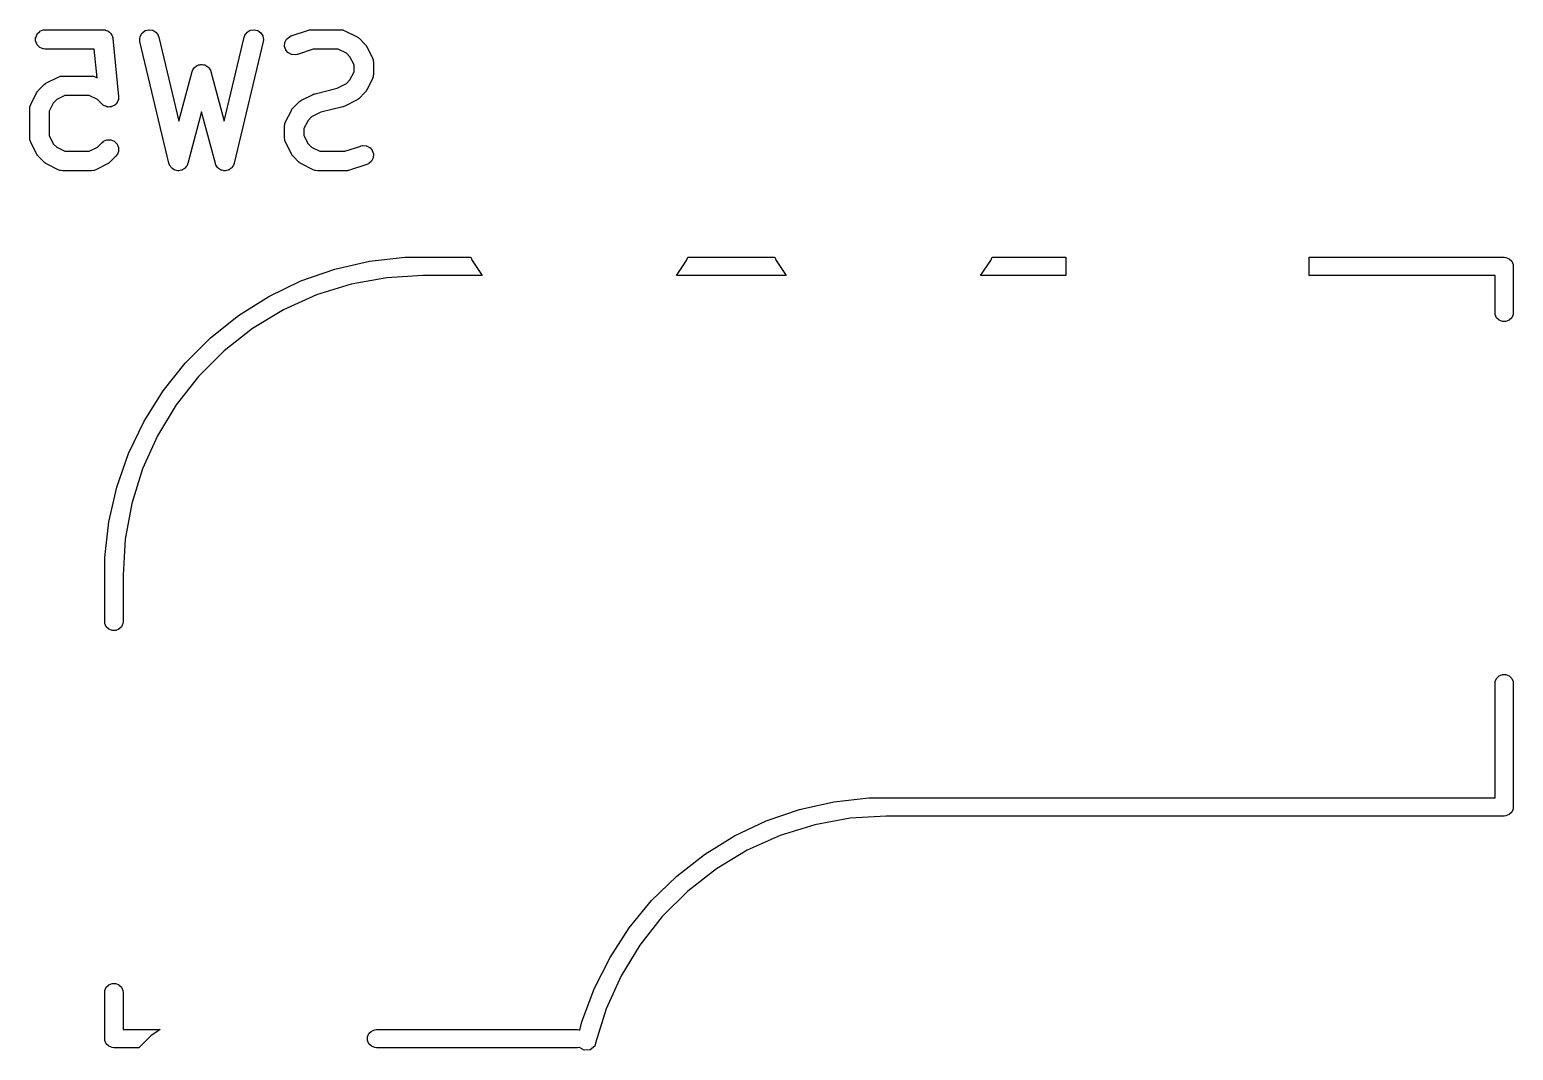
# Model space of a CAD drawing. Header units: millimetres. Extents: x 73.1 to 170.6, y -160.7 to -95.4.
# Drawn here: x 110.94 to 123.14, y -130.84 to -122.45 of the extents above; entities that cross this region are included whole.
import ezdxf

# ---------------------------------------------------------------- set-up
doc = ezdxf.new("R2010")
doc.units = ezdxf.units.MM
doc.layers.add('B.Silkscreen', color=31, linetype='CONTINUOUS', true_color=0xe8b2a7)

msp = doc.modelspace()

# ---------------------------------------------------------------- linework, layer by layer
at = {"layer": 'B.Silkscreen', "linetype": 'CONTINUOUS'}
for p, q in [((111.024398, -122.46344), (111.051434, -122.452241)), ((111.051434, -122.452241), (111.052857, -122.451884)), ((111.052857, -122.451884), (111.067489, -122.450443)), ((111.067489, -122.450443), (111.067979, -122.450419)), ((111.067979, -122.450419), (111.544169, -122.450419)), ((111.544169, -122.450419), (111.544658, -122.450443)), ((111.544658, -122.450443), (111.549579, -122.450926)), ((111.549579, -122.450926), (111.550914, -122.450794)), ((111.550914, -122.450794), (111.552851, -122.450981)), ((111.552851, -122.450981), (111.554172, -122.451378)), ((111.554172, -122.451378), (111.559292, -122.451884)), ((111.559292, -122.451884), (111.560714, -122.452241)), ((111.560714, -122.452241), (111.570601, -122.456336)), ((111.570601, -122.456336), (111.58087, -122.459435)), ((111.58087, -122.459435), (111.582591, -122.460352)), ((111.582591, -122.460352), (111.584943, -122.462276)), ((111.584943, -122.462276), (111.587751, -122.46344)), ((111.867212, -122.475355), (111.890919, -122.458198)), ((111.890919, -122.458198), (111.892692, -122.457385)), ((111.892692, -122.457385), (111.92116, -122.450607)), ((111.92116, -122.450607), (111.92311, -122.450534)), ((111.92311, -122.450534), (111.952005, -122.455167)), ((111.952005, -122.455167), (111.953833, -122.455846)), ((111.953833, -122.455846), (111.978755, -122.471182)), ((112.728631, -122.471182), (112.753553, -122.455846)), ((112.753553, -122.455846), (112.755381, -122.455167)), ((112.755381, -122.455167), (112.784276, -122.450534)), ((112.784276, -122.450534), (112.786226, -122.450607)), ((112.786226, -122.450607), (112.814694, -122.457385)), ((112.814694, -122.457385), (112.816467, -122.458198)), ((112.816467, -122.458198), (112.840174, -122.475355)), ((113.0903, -122.502144), (113.233156, -122.454525)), ((113.233156, -122.454525), (113.233628, -122.454393)), ((113.233628, -122.454393), (113.240465, -122.452837)), ((113.240465, -122.452837), (113.24191, -122.45224)), ((113.24191, -122.45224), (113.243332, -122.451884)), ((113.243332, -122.451884), (113.245674, -122.451652)), ((113.245674, -122.451652), (113.247967, -122.451132)), ((113.247967, -122.451132), (113.249428, -122.451021)), ((113.249428, -122.451021), (113.250976, -122.45113)), ((113.250976, -122.45113), (113.257965, -122.450443)), ((113.257965, -122.450443), (113.258455, -122.450419)), ((113.258455, -122.450419), (113.49655, -122.450419)), ((113.49655, -122.450419), (113.49704, -122.450443)), ((113.49704, -122.450443), (113.511672, -122.451884)), ((113.511672, -122.451884), (113.513095, -122.452241)), ((113.513095, -122.452241), (113.514834, -122.452961)), ((113.514834, -122.452961), (113.516713, -122.453095)), ((113.516713, -122.453095), (113.518146, -122.453412)), ((113.518146, -122.453412), (113.531878, -122.458667)), ((113.531878, -122.458667), (113.532327, -122.458865)), ((113.532327, -122.458865), (113.627565, -122.506484)), ((110.98942, -122.515787), (110.989801, -122.513874)), ((110.98942, -122.545051), (110.98942, -122.515787)), ((110.989801, -122.546964), (110.98942, -122.545051)), ((110.989801, -122.513874), (111.001, -122.486838)), ((111.001, -122.574), (110.989801, -122.546964)), ((111.001, -122.486838), (111.002083, -122.485215)), ((111.002083, -122.575623), (111.001, -122.574)), ((111.002083, -122.485215), (111.022775, -122.464523)), ((111.022775, -122.596315), (111.002083, -122.575623)), ((111.022775, -122.464523), (111.024398, -122.46344)), ((111.587751, -122.46344), (111.589373, -122.464523)), ((111.589373, -122.464523), (111.596954, -122.472104)), ((111.596954, -122.472104), (111.605239, -122.478883)), ((111.605239, -122.478883), (111.606479, -122.48039)), ((111.606479, -122.48039), (111.607912, -122.483062)), ((111.607912, -122.483062), (111.610065, -122.485215)), ((111.610065, -122.485215), (111.611148, -122.486838)), ((111.611148, -122.486838), (111.615244, -122.49673)), ((111.615244, -122.49673), (111.620313, -122.506176)), ((111.620313, -122.506176), (111.62081, -122.507558)), ((111.62081, -122.507558), (111.621821, -122.512604)), ((111.621821, -122.512604), (111.622347, -122.513873)), ((111.622347, -122.513873), (111.622728, -122.515787)), ((111.622728, -122.515787), (111.622728, -122.517128)), ((111.622728, -122.517128), (111.623699, -122.521973)), ((111.623699, -122.521973), (111.623772, -122.522458)), ((111.623772, -122.522458), (111.671391, -122.998648)), ((111.84522, -122.533899), (111.845237, -122.532431)), ((111.847208, -122.548467), (111.84522, -122.533899)), ((111.845237, -122.532431), (111.84987, -122.503536)), ((111.847298, -122.548949), (111.847208, -122.548467)), ((112.085393, -123.548949), (111.847298, -122.548949)), ((111.84987, -122.503536), (111.850549, -122.501708)), ((111.850549, -122.501708), (111.865885, -122.476786)), ((111.865885, -122.476786), (111.867212, -122.475355)), ((111.978755, -122.471182), (111.980186, -122.472509)), ((111.980186, -122.472509), (111.997343, -122.496216)), ((111.997343, -122.496216), (111.998019, -122.497518)), ((111.998019, -122.497518), (112.002809, -122.511418)), ((112.002809, -122.511418), (112.002946, -122.511889)), ((112.002946, -122.511889), (112.167607, -123.203469)), ((112.539777, -123.203469), (112.70444, -122.511889)), ((112.860088, -122.548948), (112.621993, -123.548949)), ((112.70444, -122.511889), (112.704577, -122.511418)), ((112.704577, -122.511418), (112.709367, -122.497518)), ((112.709367, -122.497518), (112.710043, -122.496216)), ((112.710043, -122.496216), (112.7272, -122.472509)), ((112.7272, -122.472509), (112.728631, -122.471182)), ((112.840174, -122.475355), (112.841501, -122.476786)), ((112.841501, -122.476786), (112.856837, -122.501708)), ((112.856837, -122.501708), (112.857516, -122.503536)), ((112.857516, -122.503536), (112.862149, -122.532431)), ((112.860178, -122.548466), (112.860088, -122.548948)), ((112.862166, -122.533899), (112.860178, -122.548466)), ((112.862149, -122.532431), (112.862166, -122.533899)), ((113.0362, -122.587063), (113.038275, -122.557873)), ((113.038275, -122.557873), (113.03879, -122.555992)), ((113.03879, -122.555992), (113.051876, -122.529819)), ((113.051876, -122.529819), (113.053072, -122.528278)), ((113.053072, -122.528278), (113.075179, -122.509104)), ((113.075179, -122.509104), (113.076417, -122.508315)), ((113.076417, -122.508315), (113.089843, -122.502321)), ((113.089843, -122.502321), (113.0903, -122.502144)), ((113.627565, -122.506484), (113.627992, -122.506724)), ((113.627992, -122.506724), (113.633933, -122.510462)), ((113.633933, -122.510462), (113.635371, -122.511059)), ((113.635371, -122.511059), (113.636629, -122.511814)), ((113.636629, -122.511814), (113.638439, -122.5133)), ((113.638439, -122.5133), (113.640435, -122.514556)), ((113.640435, -122.514556), (113.64155, -122.515512)), ((113.64155, -122.515512), (113.642573, -122.516692)), ((113.642573, -122.516692), (113.647993, -122.52114)), ((113.647993, -122.52114), (113.648357, -122.521469)), ((113.648357, -122.521469), (113.695976, -122.569088)), ((113.695976, -122.569088), (113.696305, -122.569452)), ((113.696305, -122.569452), (113.700754, -122.574874)), ((113.700754, -122.574874), (113.701933, -122.575896)), ((113.701933, -122.575896), (113.702889, -122.577011)), ((113.702889, -122.577011), (113.704141, -122.579001)), ((113.704141, -122.579001), (113.705631, -122.580816)), ((113.705631, -122.580816), (113.706386, -122.582075)), ((113.706386, -122.582075), (113.70698, -122.583509)), ((113.70698, -122.583509), (113.710721, -122.589453)), ((111.024398, -122.597398), (111.022775, -122.596315)), ((111.051434, -122.608597), (111.024398, -122.597398)), ((111.052857, -122.608954), (111.051434, -122.608597)), ((111.067489, -122.610395), (111.052857, -122.608954)), ((111.067979, -122.610419), (111.067489, -122.610395)), ((111.47177, -122.610419), (111.067979, -122.610419)), ((111.495235, -122.84508), (111.47177, -122.610419)), ((113.036444, -122.588999), (113.0362, -122.587063)), ((113.045698, -122.616762), (113.036444, -122.588999)), ((113.046664, -122.618457), (113.045698, -122.616762)), ((113.065838, -122.640564), (113.046664, -122.618457)), ((113.067379, -122.64176), (113.065838, -122.640564)), ((113.093552, -122.654846), (113.067379, -122.64176)), ((113.095433, -122.655361), (113.093552, -122.654846)), ((113.124623, -122.657436), (113.095433, -122.655361)), ((113.126087, -122.657325), (113.124623, -122.657436)), ((113.140424, -122.654065), (113.126087, -122.657325)), ((113.140896, -122.653932), (113.140424, -122.654065)), ((113.271435, -122.610419), (113.140896, -122.653932)), ((113.477665, -122.610419), (113.271435, -122.610419)), ((113.544397, -122.643785), (113.477665, -122.610419)), ((113.57366, -122.673048), (113.544397, -122.643785)), ((113.607026, -122.73978), (113.57366, -122.673048)), ((113.710721, -122.589453), (113.710961, -122.58988)), ((113.710961, -122.58988), (113.75858, -122.685118)), ((113.75858, -122.685118), (113.758778, -122.685567)), ((113.758778, -122.685567), (113.764033, -122.699298)), ((113.764033, -122.699298), (113.76435, -122.700731)), ((113.76435, -122.700731), (113.764483, -122.70261)), ((113.764483, -122.70261), (113.765204, -122.70435)), ((113.765204, -122.70435), (113.765561, -122.705773)), ((113.765561, -122.705773), (113.767002, -122.720405)), ((112.167607, -123.203469), (112.276394, -122.79552)), ((112.276394, -122.79552), (112.276543, -122.795053)), ((112.276543, -122.795053), (112.277629, -122.792154)), ((112.277629, -122.792154), (112.277746, -122.791279)), ((112.277746, -122.791279), (112.278374, -122.789437)), ((112.278374, -122.789437), (112.279155, -122.788085)), ((112.279155, -122.788085), (112.281707, -122.781285)), ((112.281707, -122.781285), (112.282418, -122.780002)), ((112.282418, -122.780002), (112.288238, -122.772397)), ((112.288238, -122.772397), (112.293037, -122.76411)), ((112.293037, -122.76411), (112.294324, -122.762645)), ((112.294324, -122.762645), (112.297654, -122.760095)), ((112.297654, -122.760095), (112.300205, -122.756764)), ((112.300205, -122.756764), (112.301669, -122.755477)), ((112.301669, -122.755477), (112.309957, -122.750677)), ((112.309957, -122.750677), (112.317563, -122.744857)), ((112.317563, -122.744857), (112.319313, -122.743997)), ((112.319313, -122.743997), (112.323363, -122.742916)), ((112.323363, -122.742916), (112.326996, -122.740814)), ((112.326996, -122.740814), (112.328841, -122.740186)), ((112.328841, -122.740186), (112.338338, -122.738923)), ((112.338338, -122.738923), (112.34759, -122.736457)), ((112.34759, -122.736457), (112.349536, -122.736332)), ((112.349536, -122.736332), (112.353689, -122.736883)), ((112.353689, -122.736883), (112.357851, -122.736331)), ((112.357851, -122.736331), (112.359797, -122.736456)), ((112.359797, -122.736456), (112.369057, -122.738925)), ((112.369057, -122.738925), (112.378545, -122.740186)), ((112.378545, -122.740186), (112.380391, -122.740815)), ((112.380391, -122.740815), (112.384016, -122.742913)), ((112.384016, -122.742913), (112.388073, -122.743996)), ((112.388073, -122.743996), (112.389823, -122.744857)), ((112.389823, -122.744857), (112.397428, -122.750678)), ((112.397428, -122.750678), (112.405716, -122.755477)), ((112.405716, -122.755477), (112.407182, -122.756765)), ((112.407182, -122.756765), (112.409731, -122.760096)), ((112.409731, -122.760096), (112.413061, -122.762645)), ((112.413061, -122.762645), (112.414349, -122.76411)), ((112.414349, -122.76411), (112.419146, -122.772395)), ((112.419146, -122.772395), (112.424969, -122.780003)), ((112.424969, -122.780003), (112.42568, -122.781286)), ((112.42568, -122.781286), (112.428228, -122.788081)), ((112.428228, -122.788081), (112.429011, -122.789433)), ((112.429011, -122.789433), (112.429641, -122.791282)), ((112.429641, -122.791282), (112.429757, -122.792161)), ((112.429757, -122.792161), (112.430842, -122.795052)), ((112.430842, -122.795052), (112.430992, -122.79552)), ((112.430992, -122.79552), (112.539777, -123.203469)), ((113.57366, -122.86398), (113.607026, -122.797248)), ((113.607026, -122.797248), (113.607026, -122.73978)), ((113.767002, -122.816623), (113.765561, -122.831255)), ((113.767002, -122.720405), (113.767026, -122.720895)), ((113.767026, -122.816133), (113.767002, -122.816623)), ((113.767026, -122.720895), (113.767026, -122.816133)), ((111.006629, -122.955827), (111.011081, -122.950404)), ((111.011081, -122.950404), (111.01141, -122.95004)), ((111.01141, -122.95004), (111.059029, -122.902421)), ((111.059029, -122.902421), (111.059393, -122.902092)), ((111.059393, -122.902092), (111.064816, -122.89764)), ((111.064816, -122.89764), (111.065838, -122.896463)), ((111.065838, -122.896463), (111.06695, -122.895509)), ((111.06695, -122.895509), (111.068942, -122.894254)), ((111.068942, -122.894254), (111.070758, -122.892765)), ((111.070758, -122.892765), (111.072014, -122.892012)), ((111.072014, -122.892012), (111.073448, -122.891416)), ((111.073448, -122.891416), (111.079394, -122.887676)), ((111.079394, -122.887676), (111.079821, -122.887436)), ((111.079821, -122.887436), (111.175059, -122.839817)), ((111.175059, -122.839817), (111.175508, -122.839619)), ((111.175508, -122.839619), (111.189239, -122.834364)), ((111.189239, -122.834364), (111.19067, -122.834047)), ((111.19067, -122.834047), (111.19255, -122.833912)), ((111.19255, -122.833912), (111.194292, -122.833192)), ((111.194292, -122.833192), (111.195714, -122.832836)), ((111.195714, -122.832836), (111.210346, -122.831395)), ((111.210346, -122.831395), (111.210836, -122.831371)), ((111.210836, -122.831371), (111.448931, -122.831371)), ((111.448931, -122.831371), (111.449421, -122.831395)), ((111.449421, -122.831395), (111.464053, -122.832836)), ((111.464053, -122.832836), (111.465476, -122.833193)), ((111.465476, -122.833193), (111.467215, -122.833913)), ((111.467215, -122.833913), (111.469094, -122.834047)), ((111.469094, -122.834047), (111.470527, -122.834364)), ((111.470527, -122.834364), (111.484259, -122.839619)), ((111.484259, -122.839619), (111.484708, -122.839817)), ((111.484708, -122.839817), (111.495235, -122.84508)), ((113.286671, -122.976616), (113.468631, -122.931125)), ((113.468631, -122.931125), (113.544397, -122.893242)), ((113.544397, -122.893242), (113.57366, -122.86398)), ((113.71072, -122.947576), (113.706982, -122.953512)), ((113.710961, -122.947148), (113.71072, -122.947576)), ((113.75858, -122.85191), (113.710961, -122.947148)), ((113.758778, -122.851461), (113.75858, -122.85191)), ((113.764033, -122.83773), (113.758778, -122.851461)), ((113.76435, -122.836297), (113.764033, -122.83773)), ((113.764483, -122.834417), (113.76435, -122.836297)), ((113.765204, -122.832679), (113.764483, -122.834417)), ((113.765561, -122.831255), (113.765204, -122.832679)), ((110.943353, -123.080251), (110.948608, -123.066519)), ((110.948608, -123.066519), (110.948806, -123.06607)), ((110.948806, -123.06607), (110.996425, -122.970832)), ((110.996425, -122.970832), (110.996665, -122.970405)), ((110.996665, -122.970405), (111.000405, -122.964459)), ((111.000405, -122.964459), (111.001001, -122.963025)), ((111.001001, -122.963025), (111.001754, -122.961769)), ((111.001754, -122.961769), (111.003243, -122.959953)), ((111.003243, -122.959953), (111.004498, -122.957961)), ((111.004498, -122.957961), (111.005452, -122.956849)), ((111.005452, -122.956849), (111.006629, -122.955827)), ((111.133726, -123.054), (111.10036, -123.120732)), ((111.162989, -123.024737), (111.133726, -123.054)), ((111.229721, -122.991371), (111.162989, -123.024737)), ((111.430046, -122.991371), (111.229721, -122.991371)), ((111.496778, -123.024737), (111.430046, -122.991371)), ((111.535219, -123.063178), (111.496778, -123.024737)), ((111.535583, -123.063507), (111.535219, -123.063178)), ((111.546948, -123.072834), (111.535583, -123.063507)), ((111.548206, -123.073588), (111.546948, -123.072834)), ((111.636991, -123.072504), (111.635368, -123.073589)), ((111.639137, -123.070356), (111.636991, -123.072504)), ((111.641817, -123.06892), (111.639137, -123.070356)), ((111.643324, -123.067679), (111.641817, -123.06892)), ((111.650111, -123.059382), (111.643324, -123.067679)), ((111.657683, -123.051812), (111.650111, -123.059382)), ((111.658768, -123.050189), (111.657683, -123.051812)), ((111.65993, -123.047382), (111.658768, -123.050189)), ((111.661854, -123.045032), (111.65993, -123.047382)), ((111.662772, -123.043309), (111.661854, -123.045032)), ((111.665868, -123.033045), (111.662772, -123.043309)), ((111.669966, -123.023154), (111.665868, -123.033045)), ((111.670347, -123.02124), (111.669966, -123.023154)), ((111.671225, -123.015294), (111.670347, -123.018203)), ((111.670347, -123.018203), (111.670347, -123.02124)), ((111.671438, -123.013842), (111.671225, -123.015294)), ((111.671391, -122.998648), (111.671416, -122.999139)), ((111.671416, -122.999139), (111.671438, -123.013842)), ((113.106648, -123.092897), (113.154267, -123.045278)), ((113.154267, -123.045278), (113.154631, -123.044949)), ((113.154631, -123.044949), (113.160054, -123.040497)), ((113.160054, -123.040497), (113.161076, -123.03932)), ((113.161076, -123.03932), (113.162188, -123.038366)), ((113.162188, -123.038366), (113.16418, -123.037111)), ((113.16418, -123.037111), (113.165996, -123.035622)), ((113.165996, -123.035622), (113.167252, -123.034869)), ((113.167252, -123.034869), (113.168686, -123.034273)), ((113.168686, -123.034273), (113.174632, -123.030533)), ((113.174632, -123.030533), (113.175059, -123.030293)), ((113.175059, -123.030293), (113.270297, -122.982674)), ((113.270297, -122.982674), (113.270742, -122.982478)), ((113.270742, -122.982478), (113.271329, -122.982252)), ((113.271329, -122.982252), (113.272355, -122.981706)), ((113.272355, -122.981706), (113.278419, -122.979538)), ((113.278419, -122.979538), (113.284477, -122.977221)), ((113.284477, -122.977221), (113.285608, -122.976969)), ((113.285608, -122.976969), (113.286205, -122.976757)), ((113.286205, -122.976757), (113.286671, -122.976616)), ((113.627565, -123.030544), (113.532327, -123.078163)), ((113.627993, -123.030303), (113.627565, -123.030544)), ((113.633929, -123.026565), (113.627993, -123.030303)), ((113.635369, -123.02597), (113.633929, -123.026565)), ((113.63663, -123.025213), (113.635369, -123.02597)), ((113.638439, -123.023726), (113.63663, -123.025213)), ((113.640433, -123.022473), (113.638439, -123.023726)), ((113.641551, -123.021514), (113.640433, -123.022473)), ((113.642571, -123.020336), (113.641551, -123.021514)), ((113.647993, -123.015888), (113.642571, -123.020336)), ((113.648357, -123.015559), (113.647993, -123.015888)), ((113.695976, -122.96794), (113.648357, -123.015559)), ((113.696305, -122.967576), (113.695976, -122.96794)), ((113.700753, -122.962154), (113.696305, -122.967576)), ((113.701931, -122.961134), (113.700753, -122.962154)), ((113.70289, -122.960016), (113.701931, -122.961134)), ((113.704143, -122.958022), (113.70289, -122.960016)), ((113.70563, -122.956213), (113.704143, -122.958022)), ((113.706387, -122.954952), (113.70563, -122.956213)), ((113.706982, -122.953512), (113.706387, -122.954952)), ((110.94036, -123.101847), (110.940384, -123.101357)), ((110.94036, -123.339942), (110.94036, -123.101847)), ((110.940384, -123.101357), (110.941825, -123.086725)), ((110.941825, -123.086725), (110.942181, -123.085302)), ((110.942181, -123.085302), (110.942902, -123.083559)), ((110.942902, -123.083559), (110.943036, -123.081683)), ((110.943036, -123.081683), (110.943353, -123.080251)), ((111.10036, -123.120732), (111.10036, -123.321057)), ((111.551012, -123.07475), (111.548206, -123.073588)), ((111.553366, -123.076676), (111.551012, -123.07475)), ((111.555088, -123.077593), (111.553366, -123.076676)), ((111.565347, -123.080688), (111.555088, -123.077593)), ((111.575242, -123.084787), (111.565347, -123.080688)), ((111.577156, -123.085168), (111.575242, -123.084787)), ((111.580194, -123.085168), (111.577156, -123.085168)), ((111.583104, -123.086046), (111.580194, -123.085168)), ((111.585046, -123.086234), (111.583104, -123.086046)), ((111.595706, -123.085168), (111.585046, -123.086234)), ((111.606419, -123.085168), (111.595706, -123.085168)), ((111.608334, -123.084787), (111.606419, -123.085168)), ((111.61114, -123.083623), (111.608334, -123.084787)), ((111.614163, -123.083322), (111.61114, -123.083623)), ((111.616031, -123.082753), (111.614163, -123.083322)), ((111.625471, -123.077687), (111.616031, -123.082753)), ((111.635368, -123.073589), (111.625471, -123.077687)), ((112.353692, -123.126617), (112.240516, -123.551032)), ((112.46687, -123.551032), (112.353692, -123.126617)), ((113.044044, -123.208927), (113.091663, -123.113689)), ((113.091663, -123.113689), (113.091903, -123.113262)), ((113.091903, -123.113262), (113.095643, -123.107316)), ((113.095643, -123.107316), (113.096239, -123.105882)), ((113.096239, -123.105882), (113.096992, -123.104626)), ((113.096992, -123.104626), (113.098481, -123.10281)), ((113.098481, -123.10281), (113.099736, -123.100818)), ((113.099736, -123.100818), (113.10069, -123.099706)), ((113.10069, -123.099706), (113.101867, -123.098684)), ((113.101867, -123.098684), (113.106319, -123.093261)), ((113.106319, -123.093261), (113.106648, -123.092897)), ((113.258227, -123.167593), (113.228964, -123.196857)), ((113.333993, -123.12971), (113.258227, -123.167593)), ((113.515953, -123.084221), (113.333993, -123.12971)), ((113.516424, -123.084078), (113.515953, -123.084221)), ((113.517015, -123.083866), (113.516424, -123.084078)), ((113.518147, -123.083616), (113.517015, -123.083866)), ((113.524183, -123.081305), (113.518147, -123.083616)), ((113.530268, -123.079132), (113.524183, -123.081305)), ((113.531291, -123.078584), (113.530268, -123.079132)), ((113.531876, -123.078361), (113.531291, -123.078584)), ((113.532327, -123.078163), (113.531876, -123.078361)), ((113.035598, -123.244704), (113.035622, -123.244214)), ((113.035598, -123.339942), (113.035598, -123.244704)), ((113.035622, -123.244214), (113.037063, -123.229582)), ((113.037063, -123.229582), (113.037419, -123.228159)), ((113.037419, -123.228159), (113.03814, -123.226416)), ((113.03814, -123.226416), (113.038274, -123.22454)), ((113.038274, -123.22454), (113.038591, -123.223108)), ((113.038591, -123.223108), (113.043846, -123.209376)), ((113.043846, -123.209376), (113.044044, -123.208927)), ((113.228964, -123.196857), (113.195598, -123.263589)), ((113.195598, -123.263589), (113.195598, -123.321057)), ((110.940384, -123.340432), (110.94036, -123.339942)), ((110.941825, -123.355064), (110.940384, -123.340432)), ((110.942182, -123.356487), (110.941825, -123.355064)), ((110.942902, -123.358226), (110.942182, -123.356487)), ((110.943036, -123.360105), (110.942902, -123.358226)), ((110.943353, -123.361538), (110.943036, -123.360105)), ((110.948608, -123.37527), (110.943353, -123.361538)), ((110.948806, -123.375719), (110.948608, -123.37527)), ((110.996425, -123.470957), (110.948806, -123.375719)), ((111.10036, -123.321057), (111.133727, -123.387791)), ((111.133727, -123.387791), (111.162987, -123.417052)), ((111.162987, -123.417052), (111.229721, -123.450419)), ((111.430046, -123.450419), (111.496776, -123.417053)), ((111.496776, -123.417053), (111.535218, -123.378612)), ((111.535218, -123.378612), (111.535582, -123.378283)), ((111.535582, -123.378283), (111.546948, -123.368955)), ((111.546948, -123.368955), (111.548207, -123.368201)), ((111.548207, -123.368201), (111.575243, -123.357002)), ((111.575243, -123.357002), (111.577156, -123.356621)), ((111.577156, -123.356621), (111.606419, -123.356621)), ((111.606419, -123.356621), (111.608332, -123.357002)), ((111.608332, -123.357002), (111.635368, -123.3682)), ((111.635368, -123.3682), (111.636991, -123.369283)), ((111.636991, -123.369283), (111.657684, -123.389976)), ((111.657684, -123.389976), (111.658767, -123.391599)), ((111.658767, -123.391599), (111.669966, -123.418635)), ((111.669966, -123.418635), (111.670347, -123.420548)), ((111.670347, -123.420548), (111.670347, -123.449811)), ((113.035622, -123.340432), (113.035598, -123.339942)), ((113.037063, -123.355064), (113.035622, -123.340432)), ((113.03742, -123.356487), (113.037063, -123.355064)), ((113.03814, -123.358226), (113.03742, -123.356487)), ((113.038274, -123.360105), (113.03814, -123.358226)), ((113.038591, -123.361538), (113.038274, -123.360105)), ((113.043846, -123.37527), (113.038591, -123.361538)), ((113.044044, -123.375719), (113.043846, -123.37527)), ((113.091663, -123.470957), (113.044044, -123.375719)), ((113.195598, -123.321057), (113.228965, -123.387791)), ((113.228965, -123.387791), (113.258225, -123.417052)), ((113.258225, -123.417052), (113.324959, -123.450419)), ((113.531189, -123.450419), (113.661727, -123.406906)), ((113.661727, -123.406906), (113.662199, -123.406773)), ((113.662199, -123.406773), (113.676536, -123.403513)), ((113.676536, -123.403513), (113.678, -123.403402)), ((113.678, -123.403402), (113.70719, -123.405477)), ((113.70719, -123.405477), (113.709071, -123.405992)), ((113.709071, -123.405992), (113.735245, -123.419078)), ((113.735245, -123.419078), (113.736786, -123.420274)), ((113.736786, -123.420274), (113.75596, -123.442382)), ((110.996665, -123.471385), (110.996425, -123.470957)), ((111.000405, -123.477328), (110.996665, -123.471385)), ((111.000999, -123.47876), (111.000405, -123.477328)), ((111.001753, -123.480019), (111.000999, -123.47876)), ((111.003243, -123.481835), (111.001753, -123.480019)), ((111.004498, -123.483828), (111.003243, -123.481835)), ((111.005453, -123.484942), (111.004498, -123.483828)), ((111.006633, -123.485965), (111.005453, -123.484942)), ((111.01108, -123.491384), (111.006633, -123.485965)), ((111.011409, -123.491747), (111.01108, -123.491384)), ((111.059028, -123.539367), (111.011409, -123.491747)), ((111.059392, -123.539697), (111.059028, -123.539367)), ((111.064814, -123.544146), (111.059392, -123.539697)), ((111.065837, -123.545326), (111.064814, -123.544146)), ((111.06695, -123.546281), (111.065837, -123.545326)), ((111.068942, -123.547535), (111.06695, -123.546281)), ((111.070758, -123.549025), (111.068942, -123.547535)), ((111.072016, -123.549779), (111.070758, -123.549025)), ((111.07345, -123.550373), (111.072016, -123.549779)), ((111.079394, -123.554114), (111.07345, -123.550373)), ((111.079821, -123.554354), (111.079394, -123.554114)), ((111.175059, -123.601973), (111.079821, -123.554354)), ((111.229721, -123.450419), (111.430046, -123.450419)), ((111.579946, -123.554354), (111.484708, -123.601973)), ((111.580374, -123.554113), (111.579946, -123.554354)), ((111.58631, -123.550375), (111.580374, -123.554113)), ((111.58775, -123.54978), (111.58631, -123.550375)), ((111.58901, -123.549024), (111.58775, -123.54978)), ((111.59082, -123.547537), (111.58901, -123.549024)), ((111.592816, -123.546282), (111.59082, -123.547537)), ((111.593931, -123.545325), (111.592816, -123.546282)), ((111.594952, -123.544146), (111.593931, -123.545325)), ((111.600375, -123.539697), (111.594952, -123.544146)), ((111.600739, -123.539367), (111.600375, -123.539697)), ((111.648357, -123.491748), (111.600739, -123.539367)), ((111.648686, -123.491385), (111.648357, -123.491748)), ((111.658014, -123.480019), (111.648686, -123.491385)), ((111.658768, -123.47876), (111.658014, -123.480019)), ((111.669966, -123.451724), (111.658768, -123.47876)), ((111.670347, -123.449811), (111.669966, -123.451724)), ((112.08553, -123.54942), (112.085393, -123.548949)), ((112.087096, -123.553966), (112.08553, -123.54942)), ((112.08727, -123.555272), (112.087096, -123.553966)), ((112.087898, -123.557116), (112.08727, -123.555272)), ((112.088599, -123.558327), (112.087898, -123.557116)), ((112.09032, -123.56332), (112.088599, -123.558327)), ((112.237059, -123.560316), (112.235204, -123.565266)), ((112.23779, -123.559131), (112.237059, -123.560316)), ((112.238469, -123.557301), (112.23779, -123.559131)), ((112.238677, -123.556002), (112.238469, -123.557301)), ((112.240366, -123.5515), (112.238677, -123.556002)), ((112.240516, -123.551032), (112.240366, -123.5515)), ((112.467019, -123.551499), (112.46687, -123.551032)), ((112.468708, -123.556004), (112.467019, -123.551499)), ((112.468917, -123.557304), (112.468708, -123.556004)), ((112.469596, -123.55913), (112.468917, -123.557304)), ((112.470324, -123.560313), (112.469596, -123.55913)), ((112.472182, -123.565267), (112.470324, -123.560313)), ((112.618784, -123.558331), (112.617066, -123.563319)), ((112.619486, -123.55712), (112.618784, -123.558331)), ((112.620117, -123.55527), (112.619486, -123.55712)), ((112.62029, -123.553962), (112.620117, -123.55527)), ((112.621856, -123.549421), (112.62029, -123.553962)), ((112.621993, -123.548949), (112.621856, -123.549421)), ((113.091903, -123.471385), (113.091663, -123.470957)), ((113.095643, -123.477328), (113.091903, -123.471385)), ((113.096237, -123.47876), (113.095643, -123.477328)), ((113.096991, -123.480019), (113.096237, -123.47876)), ((113.098481, -123.481835), (113.096991, -123.480019)), ((113.099736, -123.483828), (113.098481, -123.481835)), ((113.100691, -123.484942), (113.099736, -123.483828)), ((113.101871, -123.485965), (113.100691, -123.484942)), ((113.106318, -123.491384), (113.101871, -123.485965)), ((113.106647, -123.491747), (113.106318, -123.491384)), ((113.154266, -123.539367), (113.106647, -123.491747)), ((113.15463, -123.539697), (113.154266, -123.539367)), ((113.160052, -123.544146), (113.15463, -123.539697)), ((113.161075, -123.545326), (113.160052, -123.544146)), ((113.162188, -123.546281), (113.161075, -123.545326)), ((113.16418, -123.547535), (113.162188, -123.546281)), ((113.165996, -123.549025), (113.16418, -123.547535)), ((113.167254, -123.549779), (113.165996, -123.549025)), ((113.168688, -123.550373), (113.167254, -123.549779)), ((113.174632, -123.554114), (113.168688, -123.550373)), ((113.175059, -123.554354), (113.174632, -123.554114)), ((113.270297, -123.601973), (113.175059, -123.554354)), ((113.324959, -123.450419), (113.531189, -123.450419)), ((113.712324, -123.558694), (113.569467, -123.606313)), ((113.712781, -123.558517), (113.712324, -123.558694)), ((113.726206, -123.552523), (113.712781, -123.558517)), ((113.727444, -123.551734), (113.726206, -123.552523)), ((113.749551, -123.53256), (113.727444, -123.551734)), ((113.750747, -123.531019), (113.749551, -123.53256)), ((113.763834, -123.504846), (113.750747, -123.531019)), ((113.75596, -123.442382), (113.756926, -123.444077)), ((113.756926, -123.444077), (113.76618, -123.471839)), ((113.764349, -123.502965), (113.763834, -123.504846)), ((113.766424, -123.473775), (113.764349, -123.502965)), ((113.76618, -123.471839), (113.766424, -123.473775)), ((111.175508, -123.602171), (111.175059, -123.601973)), ((111.189239, -123.607426), (111.175508, -123.602171)), ((111.190672, -123.607743), (111.189239, -123.607426)), ((111.192551, -123.607876), (111.190672, -123.607743)), ((111.194291, -123.608597), (111.192551, -123.607876)), ((111.195714, -123.608954), (111.194291, -123.608597)), ((111.210346, -123.610395), (111.195714, -123.608954)), ((111.210836, -123.610419), (111.210346, -123.610395)), ((111.448931, -123.610419), (111.210836, -123.610419)), ((111.449421, -123.610395), (111.448931, -123.610419)), ((111.464053, -123.608954), (111.449421, -123.610395)), ((111.465478, -123.608597), (111.464053, -123.608954)), ((111.467215, -123.607876), (111.465478, -123.608597)), ((111.469093, -123.607744), (111.467215, -123.607876)), ((111.470527, -123.607426), (111.469093, -123.607744)), ((111.484259, -123.602171), (111.470527, -123.607426)), ((111.484708, -123.601973), (111.484259, -123.602171)), ((112.090996, -123.564622), (112.09032, -123.56332)), ((112.097235, -123.573243), (112.090996, -123.564622)), ((112.102561, -123.582442), (112.097235, -123.573243)), ((112.103849, -123.583907), (112.102561, -123.582442)), ((112.106323, -123.585801), (112.103849, -123.583907)), ((112.108154, -123.58833), (112.106323, -123.585801)), ((112.109584, -123.589656), (112.108154, -123.58833)), ((112.118641, -123.595228), (112.109584, -123.589656)), ((112.127087, -123.601694), (112.118641, -123.595228)), ((112.128838, -123.602555), (112.127087, -123.601694)), ((112.131847, -123.603357), (112.128838, -123.602555)), ((112.134506, -123.604993), (112.131847, -123.603357)), ((112.136335, -123.605671), (112.134506, -123.604993)), ((112.146839, -123.607355), (112.136335, -123.605671)), ((112.157114, -123.610095), (112.146839, -123.607355)), ((112.159061, -123.61022), (112.157114, -123.610095)), ((112.162147, -123.609809), (112.159061, -123.61022)), ((112.165229, -123.610304), (112.162147, -123.609809)), ((112.167179, -123.610231), (112.165229, -123.610304)), ((112.177534, -123.607764), (112.167179, -123.610231)), ((112.188068, -123.606366), (112.177534, -123.607764)), ((112.189916, -123.605737), (112.188068, -123.606366)), ((112.192613, -123.604175), (112.189916, -123.605737)), ((112.195647, -123.603453), (112.192613, -123.604175)), ((112.197421, -123.602639), (112.195647, -123.603453)), ((112.206039, -123.5964), (112.197421, -123.602639)), ((112.21524, -123.591075), (112.206039, -123.5964)), ((112.216706, -123.589787), (112.21524, -123.591075)), ((112.218601, -123.58731), (112.216706, -123.589787)), ((112.221127, -123.585483), (112.218601, -123.58731)), ((112.222455, -123.584052), (112.221127, -123.585483)), ((112.228031, -123.574987), (112.222455, -123.584052)), ((112.234492, -123.566549), (112.228031, -123.574987)), ((112.235204, -123.565266), (112.234492, -123.566549)), ((112.472894, -123.56655), (112.472182, -123.565267)), ((112.47936, -123.574997), (112.472894, -123.56655)), ((112.484932, -123.584052), (112.47936, -123.574997)), ((112.486259, -123.585483), (112.484932, -123.584052)), ((112.488786, -123.587312), (112.486259, -123.585483)), ((112.490681, -123.589787), (112.488786, -123.587312)), ((112.492146, -123.591075), (112.490681, -123.589787)), ((112.50135, -123.596403), (112.492146, -123.591075)), ((112.509966, -123.602639), (112.50135, -123.596403)), ((112.511739, -123.603453), (112.509966, -123.602639)), ((112.514773, -123.604175), (112.511739, -123.603453)), ((112.517471, -123.605737), (112.514773, -123.604175)), ((112.519317, -123.606366), (112.517471, -123.605737)), ((112.529855, -123.607766), (112.519317, -123.606366)), ((112.540207, -123.610231), (112.529855, -123.607766)), ((112.542157, -123.610304), (112.540207, -123.610231)), ((112.545235, -123.609809), (112.542157, -123.610304)), ((112.548326, -123.610221), (112.545235, -123.609809)), ((112.550274, -123.610096), (112.548326, -123.610221)), ((112.560559, -123.607352), (112.550274, -123.610096)), ((112.571051, -123.605671), (112.560559, -123.607352)), ((112.57288, -123.604992), (112.571051, -123.605671)), ((112.575531, -123.60336), (112.57288, -123.604992)), ((112.578548, -123.602556), (112.575531, -123.60336)), ((112.580299, -123.601695), (112.578548, -123.602556)), ((112.588748, -123.595226), (112.580299, -123.601695)), ((112.597802, -123.589656), (112.588748, -123.595226)), ((112.599233, -123.588329), (112.597802, -123.589656)), ((112.60106, -123.585803), (112.599233, -123.588329)), ((112.603537, -123.583908), (112.60106, -123.585803)), ((112.604825, -123.582442), (112.603537, -123.583908)), ((112.610151, -123.57324), (112.604825, -123.582442)), ((112.616389, -123.564623), (112.610151, -123.57324)), ((112.617066, -123.563319), (112.616389, -123.564623)), ((113.270746, -123.602171), (113.270297, -123.601973)), ((113.284477, -123.607426), (113.270746, -123.602171)), ((113.28591, -123.607743), (113.284477, -123.607426)), ((113.287789, -123.607876), (113.28591, -123.607743)), ((113.289529, -123.608597), (113.287789, -123.607876)), ((113.290952, -123.608954), (113.289529, -123.608597)), ((113.305584, -123.610395), (113.290952, -123.608954)), ((113.306074, -123.610419), (113.305584, -123.610395)), ((113.544169, -123.610419), (113.306074, -123.610419)), ((113.54466, -123.610395), (113.544169, -123.610419)), ((113.551644, -123.609706), (113.54466, -123.610395)), ((113.553193, -123.609817), (113.551644, -123.609706)), ((113.554658, -123.609705), (113.553193, -123.609817)), ((113.556945, -123.609184), (113.554658, -123.609705)), ((113.55929, -123.608954), (113.556945, -123.609184)), ((113.560716, -123.608597), (113.55929, -123.608954)), ((113.562154, -123.608), (113.560716, -123.608597)), ((113.568994, -123.606446), (113.562154, -123.608)), ((113.569467, -123.606313), (113.568994, -123.606446)), ((113.447835, -124.419642), (113.734181, -124.354286)), ((113.734181, -124.354286), (114.026045, -124.3214)), ((114.026045, -124.3214), (114.1729, -124.3214)), ((114.1729, -124.3214), (114.197269, -124.3214)), ((114.197269, -124.3214), (114.566835, -124.3214)), ((114.566835, -124.3214), (114.577479, -124.347097)), ((114.577479, -124.347097), (114.660536, -124.4714)), ((116.258264, -124.4714), (116.341321, -124.347097)), ((116.341321, -124.347097), (116.351965, -124.3214)), ((116.351965, -124.3214), (117.066835, -124.3214)), ((117.066835, -124.3214), (117.077479, -124.347097)), ((117.077479, -124.347097), (117.160536, -124.4714)), ((118.758264, -124.4714), (118.841321, -124.347097)), ((118.841321, -124.347097), (118.851965, -124.3214)), ((118.851965, -124.3214), (119.4594, -124.3214)), ((119.4594, -124.3214), (119.4594, -124.4714)), ((121.4594, -124.4714), (121.4594, -124.3214)), ((121.4594, -124.3214), (123.0629, -124.3214)), ((123.0629, -124.3214), (123.077532, -124.322841)), ((123.077532, -124.322841), (123.104568, -124.33404)), ((123.104568, -124.33404), (123.12526, -124.354732)), ((123.12526, -124.354732), (123.136459, -124.381768)), ((123.136459, -124.381768), (123.1379, -124.3964)), ((123.1379, -124.3964), (123.1379, -124.7774)), ((112.905982, -124.644085), (113.170606, -124.516649)), ((113.170606, -124.516649), (113.447835, -124.419642)), ((113.875777, -124.489373), (113.582987, -124.543029)), ((114.1729, -124.4714), (113.875777, -124.489373)), ((114.197269, -124.4714), (114.1729, -124.4714)), ((114.660536, -124.4714), (114.197269, -124.4714)), ((117.160536, -124.4714), (116.258264, -124.4714)), ((119.4594, -124.4714), (118.758264, -124.4714)), ((122.9879, -124.4714), (121.4594, -124.4714)), ((122.9879, -124.7774), (122.9879, -124.4714)), ((112.657291, -124.800348), (112.905982, -124.644085)), ((113.298799, -124.631585), (113.027358, -124.753751)), ((113.582987, -124.543029), (113.298799, -124.631585)), ((113.027358, -124.753751), (112.772621, -124.907745)), ((122.989341, -124.792032), (122.9879, -124.7774)), ((123.1379, -124.7774), (123.136459, -124.792032)), ((112.427659, -124.983474), (112.657291, -124.800348)), ((123.00054, -124.819068), (122.989341, -124.792032)), ((123.021232, -124.83976), (123.00054, -124.819068)), ((123.048268, -124.850959), (123.021232, -124.83976)), ((123.077532, -124.850959), (123.048268, -124.850959)), ((123.104568, -124.83976), (123.077532, -124.850959)), ((123.12526, -124.819068), (123.104568, -124.83976)), ((123.136459, -124.792032), (123.12526, -124.819068)), ((112.219974, -125.191159), (112.427659, -124.983474)), ((112.772621, -124.907745), (112.538303, -125.091321)), ((112.538303, -125.091321), (112.327821, -125.301803)), ((112.036848, -125.420791), (112.219974, -125.191159)), ((112.327821, -125.301803), (112.144245, -125.536121)), ((111.880585, -125.669482), (112.036848, -125.420791)), ((112.144245, -125.536121), (111.990251, -125.790858)), ((111.753149, -125.934106), (111.880585, -125.669482)), ((111.990251, -125.790858), (111.868085, -126.062299)), ((111.656142, -126.211335), (111.753149, -125.934106)), ((111.868085, -126.062299), (111.779529, -126.346487)), ((111.590786, -126.497681), (111.656142, -126.211335)), ((111.779529, -126.346487), (111.725873, -126.639277)), ((111.5579, -126.789545), (111.590786, -126.497681)), ((111.725873, -126.639277), (111.7079, -126.9364)), ((111.5579, -126.9364), (111.5579, -126.789545)), ((111.5579, -127.3174), (111.5579, -126.9364)), ((111.7079, -126.9364), (111.7079, -127.3174)), ((111.559341, -127.332032), (111.5579, -127.3174)), ((111.57054, -127.359068), (111.559341, -127.332032)), ((111.706459, -127.332032), (111.69526, -127.359068)), ((111.7079, -127.3174), (111.706459, -127.332032)), ((111.591232, -127.37976), (111.57054, -127.359068)), ((111.618268, -127.390959), (111.591232, -127.37976)), ((111.647532, -127.390959), (111.618268, -127.390959)), ((111.674568, -127.37976), (111.647532, -127.390959)), ((111.69526, -127.359068), (111.674568, -127.37976)), ((122.9879, -127.8254), (122.989341, -127.810768)), ((122.9879, -128.7664), (122.9879, -127.8254)), ((122.989341, -127.810768), (123.00054, -127.783732)), ((123.00054, -127.783732), (123.021232, -127.76304)), ((123.021232, -127.76304), (123.048268, -127.751841)), ((123.048268, -127.751841), (123.077532, -127.751841)), ((123.077532, -127.751841), (123.104568, -127.76304)), ((123.104568, -127.76304), (123.12526, -127.783732)), ((123.12526, -127.783732), (123.136459, -127.810768)), ((123.136459, -127.810768), (123.1379, -127.8254)), ((123.1379, -127.8254), (123.1379, -128.8414)), ((117.26867, -128.861694), (117.550848, -128.798306)), ((117.550848, -128.798306), (117.838295, -128.766418)), ((117.838295, -128.766418), (117.9829, -128.7664)), ((117.9829, -128.7664), (118.007269, -128.7664)), ((118.007269, -128.7664), (122.9879, -128.7664)), ((116.995202, -128.955809), (117.26867, -128.861694)), ((117.9829, -128.9164), (117.686515, -128.934283)), ((118.007269, -128.9164), (117.9829, -128.9164)), ((123.0629, -128.9164), (118.007269, -128.9164)), ((123.077532, -128.914959), (123.0629, -128.9164)), ((123.104568, -128.90376), (123.077532, -128.914959)), ((123.12526, -128.883068), (123.104568, -128.90376)), ((123.136459, -128.856032), (123.12526, -128.883068)), ((123.1379, -128.8414), (123.136459, -128.856032)), ((116.733778, -129.079502), (116.995202, -128.955809)), ((117.394431, -128.987673), (117.110885, -129.075795)), ((117.686515, -128.934283), (117.394431, -128.987673)), ((116.487586, -129.231265), (116.733778, -129.079502)), ((117.110885, -129.075795), (116.839991, -129.19737)), ((116.25963, -129.409249), (116.487586, -129.231265)), ((116.839991, -129.19737), (116.585681, -129.350635)), ((116.052687, -129.611282), (116.25963, -129.409249)), ((116.585681, -129.350635), (116.351644, -129.533366)), ((116.351644, -129.533366), (116.141276, -129.742911)), ((115.869282, -129.8349), (116.052687, -129.611282)), ((116.141276, -129.742911), (115.957629, -129.97623)), ((115.711652, -130.077377), (115.869282, -129.8349)), ((115.957629, -129.97623), (115.803368, -130.229937)), ((115.581719, -130.335757), (115.711652, -130.077377)), ((115.803368, -130.229937), (115.680732, -130.500352)), ((111.5579, -130.3654), (111.559341, -130.350768)), ((111.5579, -130.7464), (111.5579, -130.3654)), ((111.559341, -130.350768), (111.57054, -130.323732)), ((111.57054, -130.323732), (111.591232, -130.30304)), ((111.591232, -130.30304), (111.618268, -130.291841)), ((111.618268, -130.291841), (111.647532, -130.291841)), ((111.647532, -130.291841), (111.674568, -130.30304)), ((111.674568, -130.30304), (111.69526, -130.323732)), ((111.69526, -130.323732), (111.706459, -130.350768)), ((111.706459, -130.350768), (111.7079, -130.3654)), ((111.7079, -130.3654), (111.7079, -130.6714)), ((115.481067, -130.606887), (115.581719, -130.335757)), ((115.680732, -130.500352), (115.591499, -130.78355)), ((115.463908, -130.675482), (115.481067, -130.606887)), ((111.559341, -130.761032), (111.5579, -130.7464)), ((111.7079, -130.6714), (112.0139, -130.6714)), ((111.935795, -130.723645), (111.83804, -130.8214)), ((112.013974, -130.671407), (111.935795, -130.723645)), ((112.0139, -130.6714), (112.013974, -130.671407)), ((113.718341, -130.731768), (113.72954, -130.704732)), ((113.718341, -130.761032), (113.718341, -130.731768)), ((113.72954, -130.704732), (113.750232, -130.68404)), ((113.750232, -130.68404), (113.777268, -130.672841)), ((113.777268, -130.672841), (113.7919, -130.6714)), ((113.7919, -130.6714), (115.4429, -130.6714)), ((115.4429, -130.6714), (115.457532, -130.672841)), ((115.457532, -130.672841), (115.463908, -130.675482)), ((111.57054, -130.788068), (111.559341, -130.761032)), ((111.591232, -130.80876), (111.57054, -130.788068)), ((111.618268, -130.819959), (111.591232, -130.80876)), ((111.6329, -130.8214), (111.618268, -130.819959)), ((111.83804, -130.8214), (111.6329, -130.8214)), ((113.72954, -130.788068), (113.718341, -130.761032)), ((113.750232, -130.80876), (113.72954, -130.788068)), ((113.777268, -130.819959), (113.750232, -130.80876)), ((113.7919, -130.8214), (113.777268, -130.819959)), ((115.4429, -130.8214), (113.7919, -130.8214)), ((115.457532, -130.819959), (115.4429, -130.8214)), ((115.461787, -130.818196), (115.457532, -130.819959)), ((115.499612, -130.841865), (115.461787, -130.818196)), ((115.548233, -130.838496), (115.499612, -130.841865)), ((115.585589, -130.807192), (115.548233, -130.838496)), ((115.591499, -130.78355), (115.585589, -130.807192))]:
    msp.add_line(p, q, dxfattribs=at)

doc.saveas('drawing.dxf')
